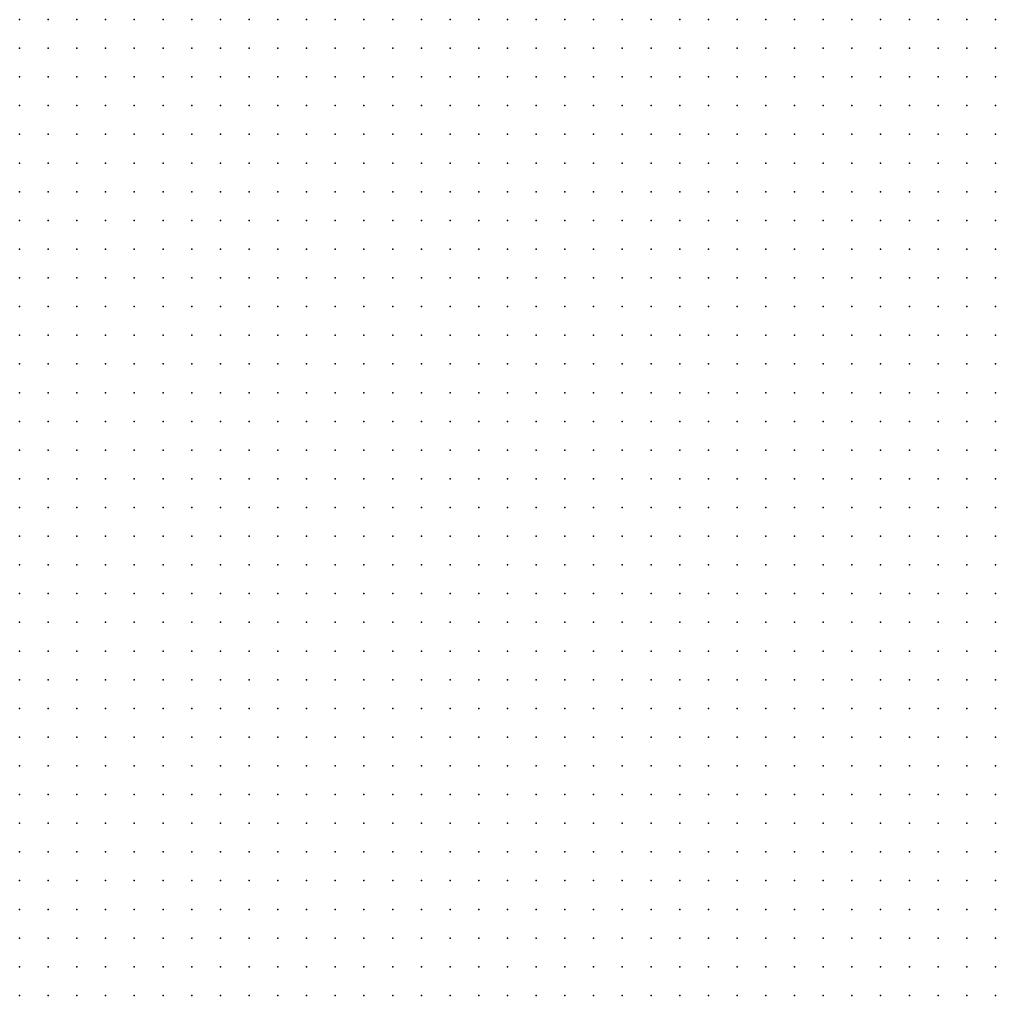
# Model space of a CAD drawing. Header units: millimetres. Extents: x 2848 to 6961, y 1568 to 7914.
# Drawn here: x 4233.28 to 4267.28, y 1650.29 to 1684.29 of the extents above; entities that cross this region are included whole.
import ezdxf

# ---------------------------------------------------------------- set-up
doc = ezdxf.new("R2010")
doc.units = ezdxf.units.MM
doc.header["$PDSIZE"] = -2

msp = doc.modelspace()

# ---------------------------------------------------------------- linework, layer by layer
at = {"color": 160}
for p in [(4233.282, 1684.289), (4234.282, 1684.289), (4235.282, 1684.289), (4236.282, 1684.289), (4237.282, 1684.289), (4238.282, 1684.289), (4239.282, 1684.289), (4240.282, 1684.289), (4241.282, 1684.289), (4242.282, 1684.289), (4243.282, 1684.289), (4244.282, 1684.289), (4245.282, 1684.289), (4246.282, 1684.289), (4247.282, 1684.289), (4248.282, 1684.289), (4249.282, 1684.289), (4250.282, 1684.289), (4251.282, 1684.289), (4252.282, 1684.289), (4253.282, 1684.289), (4254.282, 1684.289), (4255.282, 1684.289), (4256.282, 1684.289), (4257.282, 1684.289), (4258.282, 1684.289), (4259.282, 1684.289), (4260.282, 1684.289), (4261.282, 1684.289), (4262.282, 1684.289), (4263.282, 1684.289), (4264.282, 1684.289), (4265.282, 1684.289), (4266.282, 1684.289), (4267.282, 1684.289), (4233.282, 1683.289), (4234.282, 1683.289), (4235.282, 1683.289), (4236.282, 1683.289), (4237.282, 1683.289), (4238.282, 1683.289), (4239.282, 1683.289), (4240.282, 1683.289), (4241.282, 1683.289), (4242.282, 1683.289), (4243.282, 1683.289), (4244.282, 1683.289), (4245.282, 1683.289), (4246.282, 1683.289), (4247.282, 1683.289), (4248.282, 1683.289), (4249.282, 1683.289), (4250.282, 1683.289), (4251.282, 1683.289), (4252.282, 1683.289), (4253.282, 1683.289), (4254.282, 1683.289), (4255.282, 1683.289), (4256.282, 1683.289), (4257.282, 1683.289), (4258.282, 1683.289), (4259.282, 1683.289), (4260.282, 1683.289), (4261.282, 1683.289), (4262.282, 1683.289), (4263.282, 1683.289), (4264.282, 1683.289), (4265.282, 1683.289), (4266.282, 1683.289), (4267.282, 1683.289), (4233.282, 1682.289), (4234.282, 1682.289), (4235.282, 1682.289), (4236.282, 1682.289), (4237.282, 1682.289), (4238.282, 1682.289), (4239.282, 1682.289), (4240.282, 1682.289), (4241.282, 1682.289), (4242.282, 1682.289), (4243.282, 1682.289), (4244.282, 1682.289), (4245.282, 1682.289), (4246.282, 1682.289), (4247.282, 1682.289), (4248.282, 1682.289), (4249.282, 1682.289), (4250.282, 1682.289), (4251.282, 1682.289), (4252.282, 1682.289), (4253.282, 1682.289), (4254.282, 1682.289), (4255.282, 1682.289), (4256.282, 1682.289), (4257.282, 1682.289), (4258.282, 1682.289), (4259.282, 1682.289), (4260.282, 1682.289), (4261.282, 1682.289), (4262.282, 1682.289), (4263.282, 1682.289), (4264.282, 1682.289), (4265.282, 1682.289), (4266.282, 1682.289), (4267.282, 1682.289), (4233.282, 1681.289), (4234.282, 1681.289), (4235.282, 1681.289), (4236.282, 1681.289), (4237.282, 1681.289), (4238.282, 1681.289), (4239.282, 1681.289), (4240.282, 1681.289), (4241.282, 1681.289), (4242.282, 1681.289), (4243.282, 1681.289), (4244.282, 1681.289), (4245.282, 1681.289), (4246.282, 1681.289), (4247.282, 1681.289), (4248.282, 1681.289), (4249.282, 1681.289), (4250.282, 1681.289), (4251.282, 1681.289), (4252.282, 1681.289), (4253.282, 1681.289), (4254.282, 1681.289), (4255.282, 1681.289), (4256.282, 1681.289), (4257.282, 1681.289), (4258.282, 1681.289), (4259.282, 1681.289), (4260.282, 1681.289), (4261.282, 1681.289), (4262.282, 1681.289), (4263.282, 1681.289), (4264.282, 1681.289), (4265.282, 1681.289), (4266.282, 1681.289), (4267.282, 1681.289), (4233.282, 1680.289), (4234.282, 1680.289), (4235.282, 1680.289), (4236.282, 1680.289), (4237.282, 1680.289), (4238.282, 1680.289), (4239.282, 1680.289), (4240.282, 1680.289), (4241.282, 1680.289), (4242.282, 1680.289), (4243.282, 1680.289), (4244.282, 1680.289), (4245.282, 1680.289), (4246.282, 1680.289), (4247.282, 1680.289), (4248.282, 1680.289), (4249.282, 1680.289), (4250.282, 1680.289), (4251.282, 1680.289), (4252.282, 1680.289), (4253.282, 1680.289), (4254.282, 1680.289), (4255.282, 1680.289), (4256.282, 1680.289), (4257.282, 1680.289), (4258.282, 1680.289), (4259.282, 1680.289), (4260.282, 1680.289), (4261.282, 1680.289), (4262.282, 1680.289), (4263.282, 1680.289), (4264.282, 1680.289), (4265.282, 1680.289), (4266.282, 1680.289), (4267.282, 1680.289), (4233.282, 1679.289), (4234.282, 1679.289), (4235.282, 1679.289), (4236.282, 1679.289), (4237.282, 1679.289), (4238.282, 1679.289), (4239.282, 1679.289), (4240.282, 1679.289), (4241.282, 1679.289), (4242.282, 1679.289), (4243.282, 1679.289), (4244.282, 1679.289), (4245.282, 1679.289), (4246.282, 1679.289), (4247.282, 1679.289), (4248.282, 1679.289), (4249.282, 1679.289), (4250.282, 1679.289), (4251.282, 1679.289), (4252.282, 1679.289), (4253.282, 1679.289), (4254.282, 1679.289), (4255.282, 1679.289), (4256.282, 1679.289), (4257.282, 1679.289), (4258.282, 1679.289), (4259.282, 1679.289), (4260.282, 1679.289), (4261.282, 1679.289), (4262.282, 1679.289), (4263.282, 1679.289), (4264.282, 1679.289), (4265.282, 1679.289), (4266.282, 1679.289), (4267.282, 1679.289), (4233.282, 1678.289), (4234.282, 1678.289), (4235.282, 1678.289), (4236.282, 1678.289), (4237.282, 1678.289), (4238.282, 1678.289), (4239.282, 1678.289), (4240.282, 1678.289), (4241.282, 1678.289), (4242.282, 1678.289), (4243.282, 1678.289), (4244.282, 1678.289), (4245.282, 1678.289), (4246.282, 1678.289), (4247.282, 1678.289), (4248.282, 1678.289), (4249.282, 1678.289), (4250.282, 1678.289), (4251.282, 1678.289), (4252.282, 1678.289), (4253.282, 1678.289), (4254.282, 1678.289), (4255.282, 1678.289), (4256.282, 1678.289), (4257.282, 1678.289), (4258.282, 1678.289), (4259.282, 1678.289), (4260.282, 1678.289), (4261.282, 1678.289), (4262.282, 1678.289), (4263.282, 1678.289), (4264.282, 1678.289), (4265.282, 1678.289), (4266.282, 1678.289), (4267.282, 1678.289), (4233.282, 1677.289), (4234.282, 1677.289), (4235.282, 1677.289), (4236.282, 1677.289), (4237.282, 1677.289), (4238.282, 1677.289), (4239.282, 1677.289), (4240.282, 1677.289), (4241.282, 1677.289), (4242.282, 1677.289), (4243.282, 1677.289), (4244.282, 1677.289), (4245.282, 1677.289), (4246.282, 1677.289), (4247.282, 1677.289), (4248.282, 1677.289), (4249.282, 1677.289), (4250.282, 1677.289), (4251.282, 1677.289), (4252.282, 1677.289), (4253.282, 1677.289), (4254.282, 1677.289), (4255.282, 1677.289), (4256.282, 1677.289), (4257.282, 1677.289), (4258.282, 1677.289), (4259.282, 1677.289), (4260.282, 1677.289), (4261.282, 1677.289), (4262.282, 1677.289), (4263.282, 1677.289), (4264.282, 1677.289), (4265.282, 1677.289), (4266.282, 1677.289), (4233.282, 1676.289), (4234.282, 1676.289), (4235.282, 1676.289), (4236.282, 1676.289), (4237.282, 1676.289), (4238.282, 1676.289), (4239.282, 1676.289), (4240.282, 1676.289), (4241.282, 1676.289), (4242.282, 1676.289), (4243.282, 1676.289), (4244.282, 1676.289), (4245.282, 1676.289), (4246.282, 1676.289), (4247.282, 1676.289), (4248.282, 1676.289), (4249.282, 1676.289), (4250.282, 1676.289), (4251.282, 1676.289), (4252.282, 1676.289), (4253.282, 1676.289), (4254.282, 1676.289), (4255.282, 1676.289), (4256.282, 1676.289), (4257.282, 1676.289), (4258.282, 1676.289), (4259.282, 1676.289), (4260.282, 1676.289), (4261.282, 1676.289), (4262.282, 1676.289), (4263.282, 1676.289), (4264.282, 1676.289), (4265.282, 1676.289), (4266.282, 1676.289), (4233.282, 1675.289), (4234.282, 1675.289), (4235.282, 1675.289), (4236.282, 1675.289), (4237.282, 1675.289), (4238.282, 1675.289), (4239.282, 1675.289), (4240.282, 1675.289), (4241.282, 1675.289), (4242.282, 1675.289), (4243.282, 1675.289), (4244.282, 1675.289), (4245.282, 1675.289), (4246.282, 1675.289), (4247.282, 1675.289), (4248.282, 1675.289), (4249.282, 1675.289), (4250.282, 1675.289), (4251.282, 1675.289), (4252.282, 1675.289), (4253.282, 1675.289), (4254.282, 1675.289), (4255.282, 1675.289), (4256.282, 1675.289), (4257.282, 1675.289), (4258.282, 1675.289), (4259.282, 1675.289), (4260.282, 1675.289), (4261.282, 1675.289), (4262.282, 1675.289), (4263.282, 1675.289), (4264.282, 1675.289), (4265.282, 1675.289), (4233.282, 1674.289), (4234.282, 1674.289), (4235.282, 1674.289), (4236.282, 1674.289), (4237.282, 1674.289), (4238.282, 1674.289), (4239.282, 1674.289), (4240.282, 1674.289), (4241.282, 1674.289), (4242.282, 1674.289), (4243.282, 1674.289), (4244.282, 1674.289), (4245.282, 1674.289), (4246.282, 1674.289), (4247.282, 1674.289), (4248.282, 1674.289), (4249.282, 1674.289), (4250.282, 1674.289), (4251.282, 1674.289), (4252.282, 1674.289), (4253.282, 1674.289), (4254.282, 1674.289), (4255.282, 1674.289), (4256.282, 1674.289), (4257.282, 1674.289), (4258.282, 1674.289), (4259.282, 1674.289), (4260.282, 1674.289), (4261.282, 1674.289), (4262.282, 1674.289), (4263.282, 1674.289), (4264.282, 1674.289), (4265.282, 1674.289), (4233.282, 1673.289), (4234.282, 1673.289), (4235.282, 1673.289), (4236.282, 1673.289), (4237.282, 1673.289), (4238.282, 1673.289), (4239.282, 1673.289), (4240.282, 1673.289), (4241.282, 1673.289), (4242.282, 1673.289), (4243.282, 1673.289), (4244.282, 1673.289), (4245.282, 1673.289), (4246.282, 1673.289), (4247.282, 1673.289), (4248.282, 1673.289), (4249.282, 1673.289), (4250.282, 1673.289), (4251.282, 1673.289), (4252.282, 1673.289), (4253.282, 1673.289), (4254.282, 1673.289), (4255.282, 1673.289), (4256.282, 1673.289), (4257.282, 1673.289), (4258.282, 1673.289), (4259.282, 1673.289), (4260.282, 1673.289), (4261.282, 1673.289), (4262.282, 1673.289), (4263.282, 1673.289), (4264.282, 1673.289), (4233.282, 1672.289), (4234.282, 1672.289), (4235.282, 1672.289), (4236.282, 1672.289), (4237.282, 1672.289), (4238.282, 1672.289), (4239.282, 1672.289), (4240.282, 1672.289), (4241.282, 1672.289), (4242.282, 1672.289), (4243.282, 1672.289), (4244.282, 1672.289), (4245.282, 1672.289), (4246.282, 1672.289), (4247.282, 1672.289), (4248.282, 1672.289), (4249.282, 1672.289), (4250.282, 1672.289), (4251.282, 1672.289), (4252.282, 1672.289), (4253.282, 1672.289), (4254.282, 1672.289), (4255.282, 1672.289), (4256.282, 1672.289), (4257.282, 1672.289), (4258.282, 1672.289), (4259.282, 1672.289), (4260.282, 1672.289), (4261.282, 1672.289), (4262.282, 1672.289), (4263.282, 1672.289), (4233.282, 1671.289), (4234.282, 1671.289), (4235.282, 1671.289), (4236.282, 1671.289), (4237.282, 1671.289), (4238.282, 1671.289), (4239.282, 1671.289), (4240.282, 1671.289), (4241.282, 1671.289), (4242.282, 1671.289), (4243.282, 1671.289), (4244.282, 1671.289), (4245.282, 1671.289), (4246.282, 1671.289), (4247.282, 1671.289), (4248.282, 1671.289), (4249.282, 1671.289), (4250.282, 1671.289), (4251.282, 1671.289), (4252.282, 1671.289), (4253.282, 1671.289), (4254.282, 1671.289), (4255.282, 1671.289), (4256.282, 1671.289), (4257.282, 1671.289), (4258.282, 1671.289), (4259.282, 1671.289), (4260.282, 1671.289), (4261.282, 1671.289), (4262.282, 1671.289), (4263.282, 1671.289), (4233.282, 1670.289), (4234.282, 1670.289), (4235.282, 1670.289), (4236.282, 1670.289), (4237.282, 1670.289), (4238.282, 1670.289), (4239.282, 1670.289), (4240.282, 1670.289), (4241.282, 1670.289), (4242.282, 1670.289), (4243.282, 1670.289), (4244.282, 1670.289), (4245.282, 1670.289), (4246.282, 1670.289), (4247.282, 1670.289), (4248.282, 1670.289), (4249.282, 1670.289), (4250.282, 1670.289), (4251.282, 1670.289), (4252.282, 1670.289), (4253.282, 1670.289), (4254.282, 1670.289), (4255.282, 1670.289), (4256.282, 1670.289), (4257.282, 1670.289), (4258.282, 1670.289), (4259.282, 1670.289), (4260.282, 1670.289), (4261.282, 1670.289), (4262.282, 1670.289), (4233.282, 1669.289), (4234.282, 1669.289), (4235.282, 1669.289), (4236.282, 1669.289), (4237.282, 1669.289), (4238.282, 1669.289), (4239.282, 1669.289), (4240.282, 1669.289), (4241.282, 1669.289), (4242.282, 1669.289), (4243.282, 1669.289), (4244.282, 1669.289), (4245.282, 1669.289), (4246.282, 1669.289), (4247.282, 1669.289), (4248.282, 1669.289), (4249.282, 1669.289), (4250.282, 1669.289), (4251.282, 1669.289), (4252.282, 1669.289), (4253.282, 1669.289), (4254.282, 1669.289), (4255.282, 1669.289), (4256.282, 1669.289), (4257.282, 1669.289), (4258.282, 1669.289), (4259.282, 1669.289), (4260.282, 1669.289), (4261.282, 1669.289), (4262.282, 1669.289), (4233.282, 1668.289), (4234.282, 1668.289), (4235.282, 1668.289), (4236.282, 1668.289), (4237.282, 1668.289), (4238.282, 1668.289), (4239.282, 1668.289), (4240.282, 1668.289), (4241.282, 1668.289), (4242.282, 1668.289), (4243.282, 1668.289), (4244.282, 1668.289), (4245.282, 1668.289), (4246.282, 1668.289), (4247.282, 1668.289), (4248.282, 1668.289), (4249.282, 1668.289), (4250.282, 1668.289), (4251.282, 1668.289), (4252.282, 1668.289), (4253.282, 1668.289), (4254.282, 1668.289), (4255.282, 1668.289), (4256.282, 1668.289), (4257.282, 1668.289), (4258.282, 1668.289), (4259.282, 1668.289), (4260.282, 1668.289), (4261.282, 1668.289), (4233.282, 1667.289), (4234.282, 1667.289), (4235.282, 1667.289), (4236.282, 1667.289), (4237.282, 1667.289), (4238.282, 1667.289), (4239.282, 1667.289), (4240.282, 1667.289), (4241.282, 1667.289), (4242.282, 1667.289), (4243.282, 1667.289), (4244.282, 1667.289), (4245.282, 1667.289), (4246.282, 1667.289), (4247.282, 1667.289), (4248.282, 1667.289), (4249.282, 1667.289), (4250.282, 1667.289), (4251.282, 1667.289), (4252.282, 1667.289), (4253.282, 1667.289), (4254.282, 1667.289), (4255.282, 1667.289), (4256.282, 1667.289), (4257.282, 1667.289), (4258.282, 1667.289), (4259.282, 1667.289), (4260.282, 1667.289), (4261.282, 1667.289), (4233.282, 1666.289), (4234.282, 1666.289), (4235.282, 1666.289), (4236.282, 1666.289), (4237.282, 1666.289), (4238.282, 1666.289), (4239.282, 1666.289), (4240.282, 1666.289), (4241.282, 1666.289), (4242.282, 1666.289), (4243.282, 1666.289), (4244.282, 1666.289), (4245.282, 1666.289), (4246.282, 1666.289), (4247.282, 1666.289), (4248.282, 1666.289), (4249.282, 1666.289), (4250.282, 1666.289), (4251.282, 1666.289), (4252.282, 1666.289), (4253.282, 1666.289), (4254.282, 1666.289), (4255.282, 1666.289), (4256.282, 1666.289), (4257.282, 1666.289), (4258.282, 1666.289), (4259.282, 1666.289), (4260.282, 1666.289), (4233.282, 1665.289), (4234.282, 1665.289), (4235.282, 1665.289), (4236.282, 1665.289), (4237.282, 1665.289), (4238.282, 1665.289), (4239.282, 1665.289), (4240.282, 1665.289), (4241.282, 1665.289), (4242.282, 1665.289), (4243.282, 1665.289), (4244.282, 1665.289), (4245.282, 1665.289), (4246.282, 1665.289), (4247.282, 1665.289), (4248.282, 1665.289), (4249.282, 1665.289), (4250.282, 1665.289), (4251.282, 1665.289), (4252.282, 1665.289), (4253.282, 1665.289), (4254.282, 1665.289), (4255.282, 1665.289), (4256.282, 1665.289), (4257.282, 1665.289), (4258.282, 1665.289), (4259.282, 1665.289), (4233.282, 1664.289), (4234.282, 1664.289), (4235.282, 1664.289), (4236.282, 1664.289), (4237.282, 1664.289), (4238.282, 1664.289), (4239.282, 1664.289), (4240.282, 1664.289), (4241.282, 1664.289), (4242.282, 1664.289), (4243.282, 1664.289), (4244.282, 1664.289), (4245.282, 1664.289), (4246.282, 1664.289), (4247.282, 1664.289), (4248.282, 1664.289), (4249.282, 1664.289), (4250.282, 1664.289), (4251.282, 1664.289), (4252.282, 1664.289), (4253.282, 1664.289), (4254.282, 1664.289), (4255.282, 1664.289), (4256.282, 1664.289), (4257.282, 1664.289), (4258.282, 1664.289), (4233.282, 1663.289), (4234.282, 1663.289), (4235.282, 1663.289), (4236.282, 1663.289), (4237.282, 1663.289), (4238.282, 1663.289), (4239.282, 1663.289), (4240.282, 1663.289), (4241.282, 1663.289), (4242.282, 1663.289), (4243.282, 1663.289), (4244.282, 1663.289), (4245.282, 1663.289), (4246.282, 1663.289), (4247.282, 1663.289), (4248.282, 1663.289), (4249.282, 1663.289), (4250.282, 1663.289), (4251.282, 1663.289), (4252.282, 1663.289), (4253.282, 1663.289), (4254.282, 1663.289), (4255.282, 1663.289), (4256.282, 1663.289), (4257.282, 1663.289), (4258.282, 1663.289), (4233.282, 1662.289), (4234.282, 1662.289), (4235.282, 1662.289), (4236.282, 1662.289), (4237.282, 1662.289), (4238.282, 1662.289), (4239.282, 1662.289), (4240.282, 1662.289), (4241.282, 1662.289), (4242.282, 1662.289), (4243.282, 1662.289), (4244.282, 1662.289), (4245.282, 1662.289), (4246.282, 1662.289), (4247.282, 1662.289), (4248.282, 1662.289), (4249.282, 1662.289), (4250.282, 1662.289), (4251.282, 1662.289), (4252.282, 1662.289), (4253.282, 1662.289), (4254.282, 1662.289), (4255.282, 1662.289), (4256.282, 1662.289), (4257.282, 1662.289), (4233.282, 1661.289), (4234.282, 1661.289), (4235.282, 1661.289), (4236.282, 1661.289), (4237.282, 1661.289), (4238.282, 1661.289), (4239.282, 1661.289), (4240.282, 1661.289), (4241.282, 1661.289), (4242.282, 1661.289), (4243.282, 1661.289), (4244.282, 1661.289), (4245.282, 1661.289), (4246.282, 1661.289), (4247.282, 1661.289), (4248.282, 1661.289), (4249.282, 1661.289), (4250.282, 1661.289), (4251.282, 1661.289), (4252.282, 1661.289), (4253.282, 1661.289), (4254.282, 1661.289), (4255.282, 1661.289), (4256.282, 1661.289), (4257.282, 1661.289), (4233.282, 1660.289), (4234.282, 1660.289), (4235.282, 1660.289), (4236.282, 1660.289), (4237.282, 1660.289), (4238.282, 1660.289), (4239.282, 1660.289), (4240.282, 1660.289), (4241.282, 1660.289), (4242.282, 1660.289), (4243.282, 1660.289), (4244.282, 1660.289), (4245.282, 1660.289), (4246.282, 1660.289), (4247.282, 1660.289), (4248.282, 1660.289), (4249.282, 1660.289), (4250.282, 1660.289), (4251.282, 1660.289), (4252.282, 1660.289), (4253.282, 1660.289), (4254.282, 1660.289), (4255.282, 1660.289), (4256.282, 1660.289), (4233.282, 1659.289), (4234.282, 1659.289), (4235.282, 1659.289), (4236.282, 1659.289), (4237.282, 1659.289), (4238.282, 1659.289), (4239.282, 1659.289), (4240.282, 1659.289), (4241.282, 1659.289), (4242.282, 1659.289), (4243.282, 1659.289), (4244.282, 1659.289), (4245.282, 1659.289), (4246.282, 1659.289), (4247.282, 1659.289), (4248.282, 1659.289), (4249.282, 1659.289), (4250.282, 1659.289), (4251.282, 1659.289), (4252.282, 1659.289), (4253.282, 1659.289), (4254.282, 1659.289), (4255.282, 1659.289), (4256.282, 1659.289), (4233.282, 1658.289), (4234.282, 1658.289), (4235.282, 1658.289), (4236.282, 1658.289), (4237.282, 1658.289), (4238.282, 1658.289), (4239.282, 1658.289), (4240.282, 1658.289), (4241.282, 1658.289), (4242.282, 1658.289), (4243.282, 1658.289), (4244.282, 1658.289), (4245.282, 1658.289), (4246.282, 1658.289), (4247.282, 1658.289), (4248.282, 1658.289), (4249.282, 1658.289), (4250.282, 1658.289), (4251.282, 1658.289), (4252.282, 1658.289), (4253.282, 1658.289), (4254.282, 1658.289), (4255.282, 1658.289), (4267.282, 1658.289), (4233.282, 1657.289), (4234.282, 1657.289), (4235.282, 1657.289), (4236.282, 1657.289), (4237.282, 1657.289), (4238.282, 1657.289), (4239.282, 1657.289), (4240.282, 1657.289), (4241.282, 1657.289), (4242.282, 1657.289), (4243.282, 1657.289), (4244.282, 1657.289), (4245.282, 1657.289), (4246.282, 1657.289), (4247.282, 1657.289), (4248.282, 1657.289), (4249.282, 1657.289), (4250.282, 1657.289), (4251.282, 1657.289), (4252.282, 1657.289), (4253.282, 1657.289), (4254.282, 1657.289), (4266.282, 1657.289), (4267.282, 1657.289), (4233.282, 1656.289), (4234.282, 1656.289), (4235.282, 1656.289), (4236.282, 1656.289), (4237.282, 1656.289), (4238.282, 1656.289), (4239.282, 1656.289), (4240.282, 1656.289), (4241.282, 1656.289), (4242.282, 1656.289), (4243.282, 1656.289), (4244.282, 1656.289), (4245.282, 1656.289), (4246.282, 1656.289), (4247.282, 1656.289), (4248.282, 1656.289), (4249.282, 1656.289), (4250.282, 1656.289), (4251.282, 1656.289), (4252.282, 1656.289), (4253.282, 1656.289), (4266.282, 1656.289), (4267.282, 1656.289), (4233.282, 1655.289), (4234.282, 1655.289), (4235.282, 1655.289), (4236.282, 1655.289), (4237.282, 1655.289), (4238.282, 1655.289), (4239.282, 1655.289), (4240.282, 1655.289), (4241.282, 1655.289), (4242.282, 1655.289), (4243.282, 1655.289), (4244.282, 1655.289), (4245.282, 1655.289), (4246.282, 1655.289), (4247.282, 1655.289), (4248.282, 1655.289), (4249.282, 1655.289), (4250.282, 1655.289), (4251.282, 1655.289), (4252.282, 1655.289), (4253.282, 1655.289), (4254.282, 1655.289), (4265.282, 1655.289), (4266.282, 1655.289), (4267.282, 1655.289), (4233.282, 1654.289), (4234.282, 1654.289), (4235.282, 1654.289), (4236.282, 1654.289), (4237.282, 1654.289), (4238.282, 1654.289), (4239.282, 1654.289), (4240.282, 1654.289), (4241.282, 1654.289), (4242.282, 1654.289), (4243.282, 1654.289), (4244.282, 1654.289), (4245.282, 1654.289), (4246.282, 1654.289), (4247.282, 1654.289), (4248.282, 1654.289), (4249.282, 1654.289), (4250.282, 1654.289), (4251.282, 1654.289), (4252.282, 1654.289), (4253.282, 1654.289), (4264.282, 1654.289), (4265.282, 1654.289), (4266.282, 1654.289), (4267.282, 1654.289), (4233.282, 1653.289), (4234.282, 1653.289), (4235.282, 1653.289), (4236.282, 1653.289), (4237.282, 1653.289), (4238.282, 1653.289), (4239.282, 1653.289), (4240.282, 1653.289), (4241.282, 1653.289), (4242.282, 1653.289), (4243.282, 1653.289), (4244.282, 1653.289), (4245.282, 1653.289), (4246.282, 1653.289), (4247.282, 1653.289), (4248.282, 1653.289), (4249.282, 1653.289), (4250.282, 1653.289), (4251.282, 1653.289), (4252.282, 1653.289), (4264.282, 1653.289), (4265.282, 1653.289), (4266.282, 1653.289), (4267.282, 1653.289), (4233.282, 1652.289), (4234.282, 1652.289), (4235.282, 1652.289), (4236.282, 1652.289), (4237.282, 1652.289), (4238.282, 1652.289), (4239.282, 1652.289), (4240.282, 1652.289), (4241.282, 1652.289), (4242.282, 1652.289), (4243.282, 1652.289), (4244.282, 1652.289), (4245.282, 1652.289), (4246.282, 1652.289), (4247.282, 1652.289), (4248.282, 1652.289), (4249.282, 1652.289), (4250.282, 1652.289), (4251.282, 1652.289), (4264.282, 1652.289), (4265.282, 1652.289), (4266.282, 1652.289), (4267.282, 1652.289), (4233.282, 1651.289), (4234.282, 1651.289), (4235.282, 1651.289), (4236.282, 1651.289), (4237.282, 1651.289), (4238.282, 1651.289), (4239.282, 1651.289), (4240.282, 1651.289), (4241.282, 1651.289), (4242.282, 1651.289), (4243.282, 1651.289), (4244.282, 1651.289), (4245.282, 1651.289), (4246.282, 1651.289), (4247.282, 1651.289), (4248.282, 1651.289), (4249.282, 1651.289), (4250.282, 1651.289), (4251.282, 1651.289), (4263.282, 1651.289), (4264.282, 1651.289), (4265.282, 1651.289), (4266.282, 1651.289), (4267.282, 1651.289), (4233.282, 1650.289), (4234.282, 1650.289), (4235.282, 1650.289), (4236.282, 1650.289), (4237.282, 1650.289), (4238.282, 1650.289), (4239.282, 1650.289), (4240.282, 1650.289), (4241.282, 1650.289), (4242.282, 1650.289), (4243.282, 1650.289), (4244.282, 1650.289), (4245.282, 1650.289), (4246.282, 1650.289), (4247.282, 1650.289), (4248.282, 1650.289), (4249.282, 1650.289), (4250.282, 1650.289), (4251.282, 1650.289), (4262.282, 1650.289), (4263.282, 1650.289), (4264.282, 1650.289), (4265.282, 1650.289), (4266.282, 1650.289), (4267.282, 1650.289)]:
    msp.add_point(p, dxfattribs=at)
at = {"color": 143, "true_color": 0x6cabd4}
msp.add_point((4267.282, 1677.289), dxfattribs=at)
at = {"color": 7, "true_color": 0xdcfdff}
msp.add_point((4267.282, 1676.289), dxfattribs=at)
at = {"color": 9, "true_color": 0xa2c7d9}
msp.add_point((4266.282, 1675.289), dxfattribs=at)
at = {"color": 7, "true_color": 0xfffffa}
msp.add_point((4267.282, 1675.289), dxfattribs=at)
at = {"color": 7, "true_color": 0xf3ffff}
for p in [(4266.282, 1674.289), (4267.282, 1662.289)]:
    msp.add_point(p, dxfattribs=at)
at = {"color": 254, "true_color": 0xf7ebdd}
msp.add_point((4267.282, 1674.289), dxfattribs=at)
at = {"color": 254, "true_color": 0xb3d8e0}
msp.add_point((4265.282, 1673.289), dxfattribs=at)
at = {"color": 7, "true_color": 0xf5ffff}
for p in [(4266.282, 1673.289), (4262.282, 1659.289), (4259.282, 1655.289), (4253.282, 1651.289), (4261.282, 1651.289)]:
    msp.add_point(p, dxfattribs=at)
at = {"color": 7, "true_color": 0xf9f6f1}
msp.add_point((4267.282, 1673.289), dxfattribs=at)
at = {"color": 153, "true_color": 0x67a1c6}
msp.add_point((4264.282, 1672.289), dxfattribs=at)
at = {"color": 7, "true_color": 0xf9faf2}
msp.add_point((4265.282, 1672.289), dxfattribs=at)
at = {"color": 7, "true_color": 0xf0ffff}
for p in [(4266.282, 1672.289), (4263.282, 1668.289), (4256.282, 1656.289)]:
    msp.add_point(p, dxfattribs=at)
at = {"color": 7, "true_color": 0xf8ffff}
for p in [(4267.282, 1672.289), (4260.282, 1663.289), (4267.282, 1663.289), (4262.282, 1660.289), (4262.282, 1658.289), (4260.282, 1656.289), (4256.282, 1652.289)]:
    msp.add_point(p, dxfattribs=at)
at = {"color": 254, "true_color": 0xc4e0ee}
msp.add_point((4264.282, 1671.289), dxfattribs=at)
at = {"color": 7, "true_color": 0xfff7f4}
msp.add_point((4265.282, 1671.289), dxfattribs=at)
at = {"color": 7, "true_color": 0xf9ffff}
for p in [(4266.282, 1671.289), (4264.282, 1670.289), (4263.282, 1667.289), (4263.282, 1660.289), (4259.282, 1654.289), (4259.282, 1653.289)]:
    msp.add_point(p, dxfattribs=at)
at = {"color": 7, "true_color": 0xf0fbff}
msp.add_point((4267.282, 1671.289), dxfattribs=at)
at = {"color": 153, "true_color": 0x6e9ec2}
msp.add_point((4263.282, 1670.289), dxfattribs=at)
at = {"color": 7, "true_color": 0xfffaff}
msp.add_point((4265.282, 1670.289), dxfattribs=at)
at = {"color": 7, "true_color": 0xf7f4fb}
msp.add_point((4266.282, 1670.289), dxfattribs=at)
at = {"color": 7, "true_color": 0xfbffff}
for p in [(4267.282, 1670.289), (4264.282, 1664.289), (4267.282, 1664.289), (4260.282, 1657.289), (4257.282, 1652.289), (4258.282, 1650.289)]:
    msp.add_point(p, dxfattribs=at)
at = {"color": 254, "true_color": 0xd4f6e8}
msp.add_point((4263.282, 1669.289), dxfattribs=at)
at = {"color": 7, "true_color": 0xfff6e9}
msp.add_point((4264.282, 1669.289), dxfattribs=at)
at = {"color": 7, "true_color": 0xf4f8f9}
msp.add_point((4265.282, 1669.289), dxfattribs=at)
at = {"color": 7, "true_color": 0xfcffff}
for p in [(4266.282, 1669.289), (4258.282, 1659.289), (4260.282, 1652.289)]:
    msp.add_point(p, dxfattribs=at)
at = {"color": 7, "true_color": 0xfeffff}
for p in [(4267.282, 1669.289), (4265.282, 1668.289), (4254.282, 1653.289), (4258.282, 1652.289)]:
    msp.add_point(p, dxfattribs=at)
at = {"color": 151, "true_color": 0x88c3eb}
msp.add_point((4262.282, 1668.289), dxfattribs=at)
at = {"color": 7, "true_color": 0xfff6ea}
msp.add_point((4264.282, 1668.289), dxfattribs=at)
at = {"color": 7, "true_color": 0xfcfefd}
for p in [(4266.282, 1668.289), (4262.282, 1663.289)]:
    msp.add_point(p, dxfattribs=at)
at = {"color": 7, "true_color": 0xf8f8f8}
msp.add_point((4267.282, 1668.289), dxfattribs=at)
at = {"color": 7, "true_color": 0xd9f6ff}
msp.add_point((4262.282, 1667.289), dxfattribs=at)
at = {"color": 7, "true_color": 0xf9f7eb}
msp.add_point((4264.282, 1667.289), dxfattribs=at)
at = {"color": 7, "true_color": 0xfdfbfc}
msp.add_point((4265.282, 1667.289), dxfattribs=at)
at = {"color": 7, "true_color": 0xfefcfd}
msp.add_point((4266.282, 1667.289), dxfattribs=at)
at = {"color": 7, "true_color": 0xfffeff}
for p in [(4267.282, 1667.289), (4267.282, 1666.289), (4264.282, 1662.289)]:
    msp.add_point(p, dxfattribs=at)
at = {"color": 254, "true_color": 0xb3dadf}
msp.add_point((4261.282, 1666.289), dxfattribs=at)
at = {"color": 7, "true_color": 0xfdfffa}
msp.add_point((4262.282, 1666.289), dxfattribs=at)
at = {"color": 7, "true_color": 0xfaf3ff}
msp.add_point((4263.282, 1666.289), dxfattribs=at)
at = {"color": 7, "true_color": 0xfafff6}
msp.add_point((4264.282, 1666.289), dxfattribs=at)
at = {"color": 7, "true_color": 0xf9f3f3}
msp.add_point((4265.282, 1666.289), dxfattribs=at)
at = {"color": 7, "true_color": 0xfffefd}
msp.add_point((4266.282, 1666.289), dxfattribs=at)
at = {"color": 153, "true_color": 0x659fde}
msp.add_point((4260.282, 1665.289), dxfattribs=at)
at = {"color": 7, "true_color": 0xf4fffb}
for p in [(4261.282, 1665.289), (4265.282, 1658.289)]:
    msp.add_point(p, dxfattribs=at)
at = {"color": 7, "true_color": 0xfff9eb}
msp.add_point((4262.282, 1665.289), dxfattribs=at)
at = {"color": 7, "true_color": 0xf8ebfd}
msp.add_point((4263.282, 1665.289), dxfattribs=at)
at = {"color": 7, "true_color": 0xfbfffb}
msp.add_point((4264.282, 1665.289), dxfattribs=at)
at = {"color": 7, "true_color": 0xfffefb}
msp.add_point((4265.282, 1665.289), dxfattribs=at)
at = {"color": 7, "true_color": 0xfefaf9}
msp.add_point((4266.282, 1665.289), dxfattribs=at)
at = {"color": 7, "true_color": 0xffffff}
msp.add_point((4267.282, 1665.289), dxfattribs=at)
at = {"color": 155, "true_color": 0x387baf}
msp.add_point((4259.282, 1664.289), dxfattribs=at)
at = {"color": 254, "true_color": 0xcaebff}
msp.add_point((4260.282, 1664.289), dxfattribs=at)
at = {"color": 7, "true_color": 0xfcfffa}
msp.add_point((4261.282, 1664.289), dxfattribs=at)
at = {"color": 7, "true_color": 0xfff7ed}
msp.add_point((4262.282, 1664.289), dxfattribs=at)
at = {"color": 7, "true_color": 0xfdf7fb}
msp.add_point((4263.282, 1664.289), dxfattribs=at)
at = {"color": 7, "true_color": 0xfffff8}
for p in [(4265.282, 1664.289), (4263.282, 1656.289)]:
    msp.add_point(p, dxfattribs=at)
at = {"color": 7, "true_color": 0xf3f3f1}
msp.add_point((4266.282, 1664.289), dxfattribs=at)
at = {"color": 143, "true_color": 0x8eb3ce}
msp.add_point((4259.282, 1663.289), dxfattribs=at)
at = {"color": 7, "true_color": 0xf2f1f7}
msp.add_point((4261.282, 1663.289), dxfattribs=at)
at = {"color": 7, "true_color": 0xfbfef3}
msp.add_point((4263.282, 1663.289), dxfattribs=at)
at = {"color": 7, "true_color": 0xfbfcfe}
msp.add_point((4264.282, 1663.289), dxfattribs=at)
at = {"color": 7, "true_color": 0xfffff7}
msp.add_point((4265.282, 1663.289), dxfattribs=at)
at = {"color": 7, "true_color": 0xf4f6f1}
msp.add_point((4266.282, 1663.289), dxfattribs=at)
at = {"color": 163, "true_color": 0x4180d0}
msp.add_point((4258.282, 1662.289), dxfattribs=at)
at = {"color": 7, "true_color": 0xe1f3ff}
msp.add_point((4259.282, 1662.289), dxfattribs=at)
at = {"color": 7, "true_color": 0xfdfbe2}
msp.add_point((4260.282, 1662.289), dxfattribs=at)
at = {"color": 7, "true_color": 0xfdfaff}
msp.add_point((4261.282, 1662.289), dxfattribs=at)
at = {"color": 7, "true_color": 0xf7ffff}
for p in [(4262.282, 1662.289), (4255.282, 1654.289), (4257.282, 1653.289), (4255.282, 1650.289)]:
    msp.add_point(p, dxfattribs=at)
at = {"color": 7, "true_color": 0xf4ffea}
msp.add_point((4263.282, 1662.289), dxfattribs=at)
at = {"color": 7, "true_color": 0xfafcf1}
msp.add_point((4265.282, 1662.289), dxfattribs=at)
at = {"color": 7, "true_color": 0xfafffa}
msp.add_point((4266.282, 1662.289), dxfattribs=at)
at = {"color": 141, "true_color": 0xaee4ff}
msp.add_point((4258.282, 1661.289), dxfattribs=at)
at = {"color": 7, "true_color": 0xebfaff}
msp.add_point((4259.282, 1661.289), dxfattribs=at)
at = {"color": 7, "true_color": 0xfffff6}
for p in [(4260.282, 1661.289), (4266.282, 1660.289), (4257.282, 1657.289), (4264.282, 1657.289)]:
    msp.add_point(p, dxfattribs=at)
at = {"color": 7, "true_color": 0xfefaf1}
for p in [(4261.282, 1661.289), (4261.282, 1654.289)]:
    msp.add_point(p, dxfattribs=at)
at = {"color": 7, "true_color": 0xf7f8f3}
msp.add_point((4262.282, 1661.289), dxfattribs=at)
at = {"color": 7, "true_color": 0xfefdf8}
for p in [(4263.282, 1661.289), (4257.282, 1655.289)]:
    msp.add_point(p, dxfattribs=at)
at = {"color": 7, "true_color": 0xfffdf2}
msp.add_point((4264.282, 1661.289), dxfattribs=at)
at = {"color": 7, "true_color": 0xeefdff}
msp.add_point((4265.282, 1661.289), dxfattribs=at)
at = {"color": 7, "true_color": 0xfff1d8}
msp.add_point((4266.282, 1661.289), dxfattribs=at)
at = {"color": 7, "true_color": 0xe7f9fd}
msp.add_point((4267.282, 1661.289), dxfattribs=at)
at = {"color": 153, "true_color": 0x6096bc}
msp.add_point((4257.282, 1660.289), dxfattribs=at)
at = {"color": 7, "true_color": 0xd6f5ff}
msp.add_point((4258.282, 1660.289), dxfattribs=at)
at = {"color": 7, "true_color": 0xf6faf9}
for p in [(4259.282, 1660.289), (4262.282, 1654.289)]:
    msp.add_point(p, dxfattribs=at)
at = {"color": 7, "true_color": 0xfffaf0}
msp.add_point((4260.282, 1660.289), dxfattribs=at)
at = {"color": 7, "true_color": 0xfafbf6}
for p in [(4261.282, 1660.289), (4260.282, 1658.289)]:
    msp.add_point(p, dxfattribs=at)
at = {"color": 7, "true_color": 0xfdfffc}
for p in [(4264.282, 1660.289), (4261.282, 1657.289)]:
    msp.add_point(p, dxfattribs=at)
at = {"color": 7, "true_color": 0xf1fbfa}
msp.add_point((4265.282, 1660.289), dxfattribs=at)
at = {"color": 143, "true_color": 0x8aafc2}
msp.add_point((4267.282, 1660.289), dxfattribs=at)
at = {"color": 254, "true_color": 0xc9d8df}
msp.add_point((4257.282, 1659.289), dxfattribs=at)
at = {"color": 7, "true_color": 0xfffdf4}
for p in [(4259.282, 1659.289), (4258.282, 1658.289), (4260.282, 1650.289)]:
    msp.add_point(p, dxfattribs=at)
at = {"color": 7, "true_color": 0xf9f5ec}
msp.add_point((4260.282, 1659.289), dxfattribs=at)
at = {"color": 7, "true_color": 0xf6fcfc}
msp.add_point((4261.282, 1659.289), dxfattribs=at)
at = {"color": 7, "true_color": 0xf2ffff}
msp.add_point((4263.282, 1659.289), dxfattribs=at)
at = {"color": 7, "true_color": 0xf2fafc}
msp.add_point((4264.282, 1659.289), dxfattribs=at)
at = {"color": 7, "true_color": 0xf5faf4}
msp.add_point((4265.282, 1659.289), dxfattribs=at)
at = {"color": 254, "true_color": 0xd2eef9}
msp.add_point((4266.282, 1659.289), dxfattribs=at)
at = {"color": 155, "true_color": 0x2c6f9a}
msp.add_point((4267.282, 1659.289), dxfattribs=at)
at = {"color": 143, "true_color": 0x70b0dc}
msp.add_point((4256.282, 1658.289), dxfattribs=at)
at = {"color": 7, "true_color": 0xfffbf2}
for p in [(4257.282, 1658.289), (4261.282, 1655.289), (4255.282, 1652.289)]:
    msp.add_point(p, dxfattribs=at)
at = {"color": 7, "true_color": 0xfffef5}
msp.add_point((4259.282, 1658.289), dxfattribs=at)
at = {"color": 7, "true_color": 0xf8fefe}
for p in [(4261.282, 1658.289), (4260.282, 1655.289)]:
    msp.add_point(p, dxfattribs=at)
at = {"color": 7, "true_color": 0xf0f6f6}
msp.add_point((4263.282, 1658.289), dxfattribs=at)
at = {"color": 7, "true_color": 0xf7f9f6}
msp.add_point((4264.282, 1658.289), dxfattribs=at)
at = {"color": 153, "true_color": 0x6aa5c7}
msp.add_point((4266.282, 1658.289), dxfattribs=at)
at = {"color": 155, "true_color": 0x3675a0}
msp.add_point((4255.282, 1657.289), dxfattribs=at)
at = {"color": 254, "true_color": 0xc4eeff}
msp.add_point((4256.282, 1657.289), dxfattribs=at)
at = {"color": 7, "true_color": 0xf2f3ee}
msp.add_point((4258.282, 1657.289), dxfattribs=at)
at = {"color": 7, "true_color": 0xfaffff}
msp.add_point((4259.282, 1657.289), dxfattribs=at)
at = {"color": 7, "true_color": 0xf9f8f3}
msp.add_point((4262.282, 1657.289), dxfattribs=at)
at = {"color": 7, "true_color": 0xfdf9f0}
msp.add_point((4263.282, 1657.289), dxfattribs=at)
at = {"color": 254, "true_color": 0xc4e0ec}
msp.add_point((4265.282, 1657.289), dxfattribs=at)
at = {"color": 146, "true_color": 0x10598c}
msp.add_point((4254.282, 1656.289), dxfattribs=at)
at = {"color": 143, "true_color": 0x90bad3}
msp.add_point((4255.282, 1656.289), dxfattribs=at)
at = {"color": 7, "true_color": 0xfffffb}
msp.add_point((4257.282, 1656.289), dxfattribs=at)
at = {"color": 7, "true_color": 0xeaf4f6}
msp.add_point((4258.282, 1656.289), dxfattribs=at)
at = {"color": 7, "true_color": 0xf4ffff}
for p in [(4259.282, 1656.289), (4263.282, 1655.289)]:
    msp.add_point(p, dxfattribs=at)
at = {"color": 7, "true_color": 0xfffdf6}
msp.add_point((4261.282, 1656.289), dxfattribs=at)
at = {"color": 7, "true_color": 0xfdf6ec}
msp.add_point((4262.282, 1656.289), dxfattribs=at)
at = {"color": 7, "true_color": 0xf4fafa}
msp.add_point((4264.282, 1656.289), dxfattribs=at)
at = {"color": 153, "true_color": 0x5993b8}
msp.add_point((4265.282, 1656.289), dxfattribs=at)
at = {"color": 7, "true_color": 0xdbf1fc}
msp.add_point((4255.282, 1655.289), dxfattribs=at)
at = {"color": 7, "true_color": 0xfffcf0}
msp.add_point((4256.282, 1655.289), dxfattribs=at)
at = {"color": 7, "true_color": 0xf4fcfe}
msp.add_point((4258.282, 1655.289), dxfattribs=at)
at = {"color": 7, "true_color": 0xfbf8f1}
msp.add_point((4262.282, 1655.289), dxfattribs=at)
at = {"color": 9, "true_color": 0xa1c1d6}
msp.add_point((4264.282, 1655.289), dxfattribs=at)
at = {"color": 151, "true_color": 0x98cef2}
msp.add_point((4254.282, 1654.289), dxfattribs=at)
at = {"color": 7, "true_color": 0xfff7df}
msp.add_point((4256.282, 1654.289), dxfattribs=at)
at = {"color": 7, "true_color": 0xfff7ec}
msp.add_point((4257.282, 1654.289), dxfattribs=at)
at = {"color": 7, "true_color": 0xfefffd}
msp.add_point((4258.282, 1654.289), dxfattribs=at)
at = {"color": 7, "true_color": 0xf5f7f4}
msp.add_point((4260.282, 1654.289), dxfattribs=at)
at = {"color": 7, "true_color": 0xd9f9ff}
msp.add_point((4263.282, 1654.289), dxfattribs=at)
at = {"color": 153, "true_color": 0x5a96c8}
msp.add_point((4253.282, 1653.289), dxfattribs=at)
at = {"color": 7, "true_color": 0xfffcf8}
msp.add_point((4255.282, 1653.289), dxfattribs=at)
at = {"color": 7, "true_color": 0xebfcff}
msp.add_point((4256.282, 1653.289), dxfattribs=at)
at = {"color": 7, "true_color": 0xfefffa}
msp.add_point((4258.282, 1653.289), dxfattribs=at)
at = {"color": 7, "true_color": 0xe7f3ff}
msp.add_point((4260.282, 1653.289), dxfattribs=at)
at = {"color": 7, "true_color": 0xfffcf6}
msp.add_point((4261.282, 1653.289), dxfattribs=at)
at = {"color": 7, "true_color": 0xfffcea}
msp.add_point((4262.282, 1653.289), dxfattribs=at)
at = {"color": 143, "true_color": 0x7cadcb}
msp.add_point((4263.282, 1653.289), dxfattribs=at)
at = {"color": 155, "true_color": 0x2774aa}
msp.add_point((4252.282, 1652.289), dxfattribs=at)
at = {"color": 254, "true_color": 0xb9e2fe}
msp.add_point((4253.282, 1652.289), dxfattribs=at)
at = {"color": 7, "true_color": 0xf8fcfb}
msp.add_point((4254.282, 1652.289), dxfattribs=at)
at = {"color": 7, "true_color": 0xf7fbfe}
msp.add_point((4259.282, 1652.289), dxfattribs=at)
at = {"color": 7, "true_color": 0xf7f6f4}
msp.add_point((4261.282, 1652.289), dxfattribs=at)
at = {"color": 254, "true_color": 0xd4e2e5}
msp.add_point((4262.282, 1652.289), dxfattribs=at)
at = {"color": 155, "true_color": 0x377aa4}
msp.add_point((4263.282, 1652.289), dxfattribs=at)
at = {"color": 153, "true_color": 0x74a2b9}
msp.add_point((4252.282, 1651.289), dxfattribs=at)
at = {"color": 7, "true_color": 0xf4fbf4}
msp.add_point((4254.282, 1651.289), dxfattribs=at)
at = {"color": 7, "true_color": 0xf5faf3}
msp.add_point((4255.282, 1651.289), dxfattribs=at)
at = {"color": 7, "true_color": 0xfffff4}
msp.add_point((4256.282, 1651.289), dxfattribs=at)
at = {"color": 7, "true_color": 0xfffffd}
msp.add_point((4257.282, 1651.289), dxfattribs=at)
at = {"color": 7, "true_color": 0xf9fcff}
msp.add_point((4258.282, 1651.289), dxfattribs=at)
at = {"color": 7, "true_color": 0xfffdfe}
msp.add_point((4259.282, 1651.289), dxfattribs=at)
at = {"color": 7, "true_color": 0xfffef8}
msp.add_point((4260.282, 1651.289), dxfattribs=at)
at = {"color": 153, "true_color": 0x5a94b9}
msp.add_point((4262.282, 1651.289), dxfattribs=at)
at = {"color": 254, "true_color": 0xdbeaed}
msp.add_point((4252.282, 1650.289), dxfattribs=at)
at = {"color": 7, "true_color": 0xfff7e7}
msp.add_point((4253.282, 1650.289), dxfattribs=at)
at = {"color": 7, "true_color": 0xf4fdfc}
msp.add_point((4254.282, 1650.289), dxfattribs=at)
at = {"color": 7, "true_color": 0xfffbef}
msp.add_point((4256.282, 1650.289), dxfattribs=at)
at = {"color": 7, "true_color": 0xfdf5f3}
msp.add_point((4257.282, 1650.289), dxfattribs=at)
at = {"color": 7, "true_color": 0xfbf9fa}
msp.add_point((4259.282, 1650.289), dxfattribs=at)
at = {"color": 254, "true_color": 0xc3e6fa}
msp.add_point((4261.282, 1650.289), dxfattribs=at)

doc.saveas('drawing.dxf')
